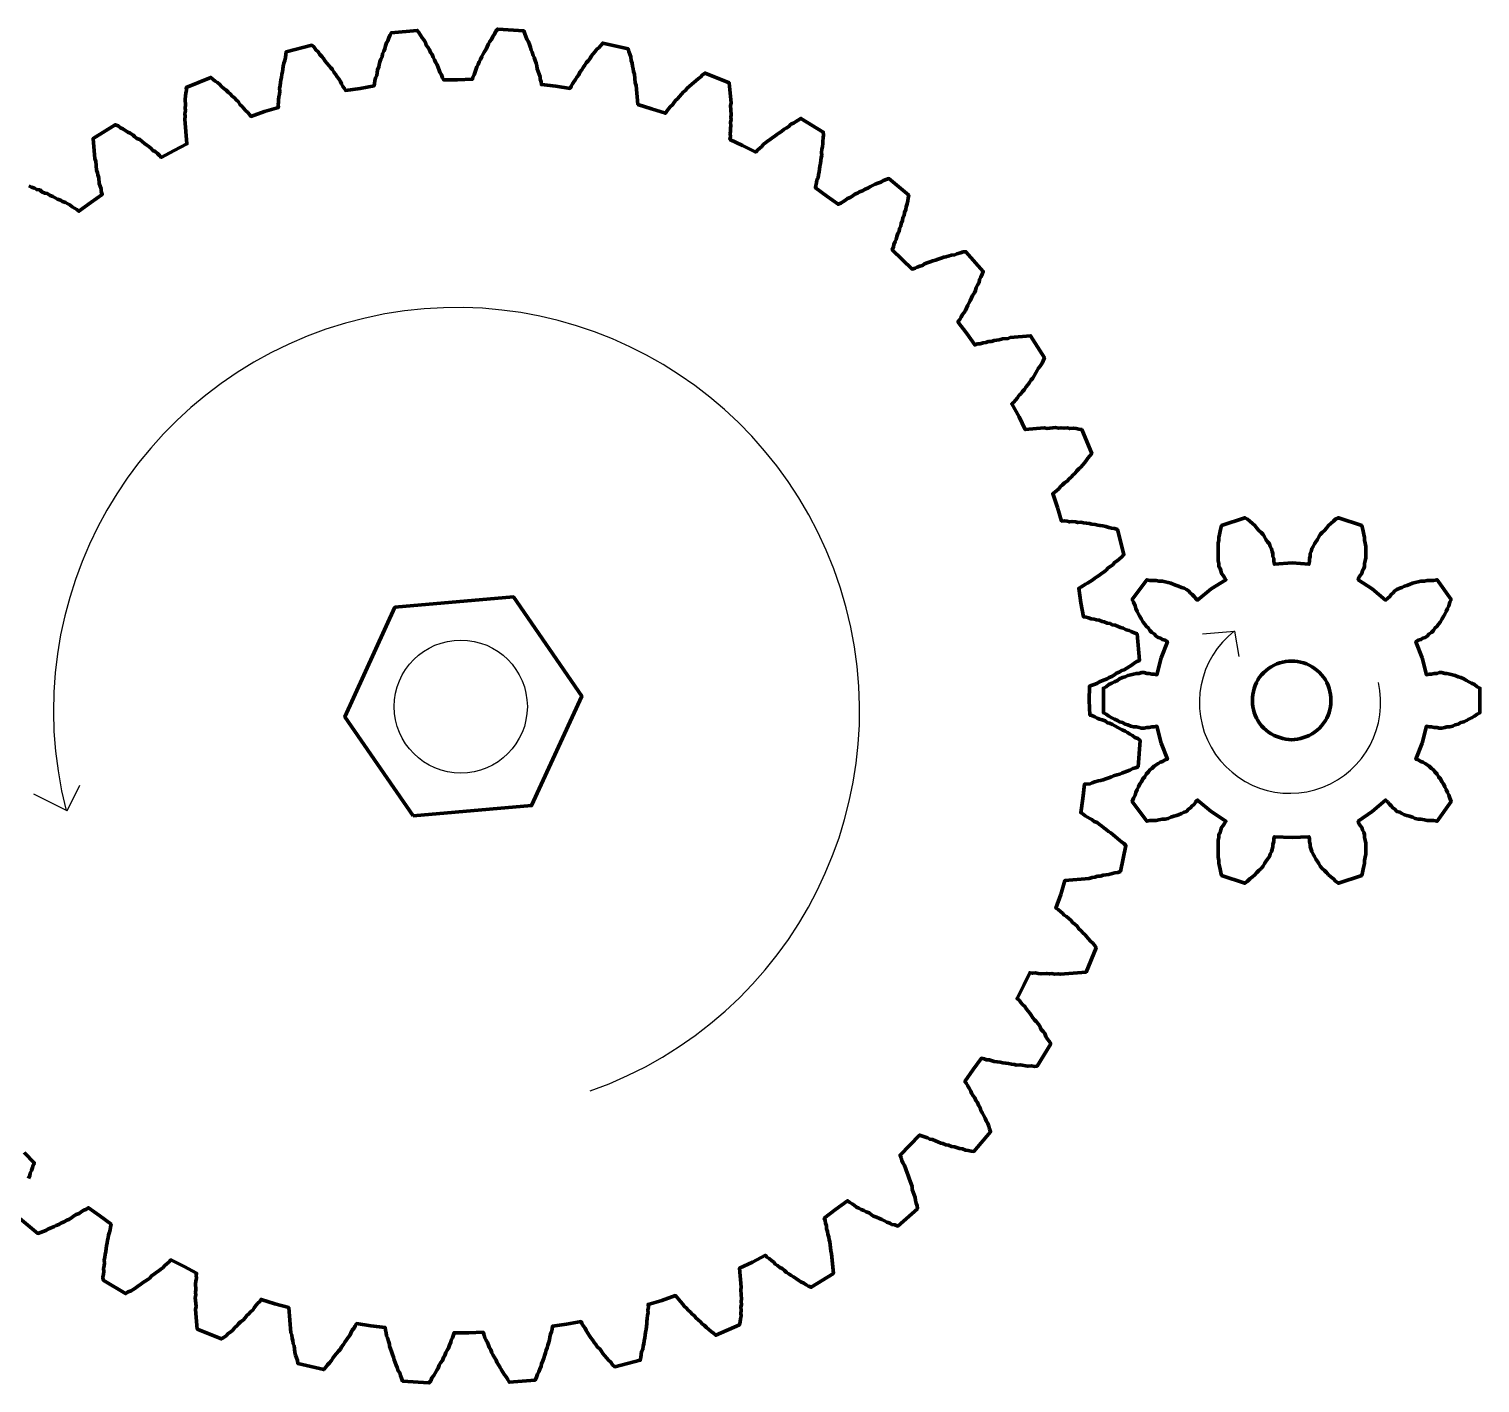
# Model space of a CAD drawing. Header units: millimetres. Extents: x -1288 to -435, y 250 to 901.
# Drawn here: x -1175.3 to -1088, y 469.6 to 551 of the extents above; entities that cross this region are included whole.
import ezdxf

# ---------------------------------------------------------------- set-up
doc = ezdxf.new("R2010")
doc.units = ezdxf.units.MM
doc.header["$MEASUREMENT"] = 0
for name, color, linetype, true_color in [('2D', 1, 'Continuous', 0xff0000), ('Layer 4', 18, 'Continuous', 0x000000), ('Predefinito', 18, 'Continuous', 0x000000)]:
    doc.layers.add(name, color=color, linetype=linetype, true_color=true_color)

# ---------------------------------------------------------------- blocks, each defined once
blk = doc.blocks.new('block 14')
at = {"layer": 'Layer 4', "color": 18, "lineweight": 70, "true_color": 0x010101}
for points in [[(44.962, 240.224), (43.904, 240.14), (43.861, 240.309), (43.861, 240.479), (43.819, 240.605), (43.819, 240.775), (43.777, 240.902), (43.734, 241.071), (43.65, 241.198), (43.608, 241.368), (43.48, 241.494), (43.396, 241.622), (43.311, 241.791), (43.226, 241.918), (43.099, 242.045), (42.972, 242.172), (42.845, 242.299), (42.718, 242.468), (42.591, 242.595), (42.422, 242.722), (42.295, 242.849), (42.125, 242.934), (40.729, 242.468), (40.686, 242.299), (40.644, 242.13), (40.602, 241.918), (40.559, 241.749), (40.559, 241.579), (40.517, 241.41), (40.517, 240.352), (40.559, 240.182), (40.559, 240.013), (40.644, 239.886), (40.686, 239.759), (40.729, 239.59), (40.813, 239.462), (40.898, 239.336), (40.983, 239.208), (40.094, 238.658)], [(49.788, 238.658), (48.941, 239.208), (48.984, 239.336), (49.068, 239.462), (49.153, 239.59), (49.195, 239.759), (49.28, 239.886), (49.322, 240.013), (49.322, 240.182), (49.365, 240.352), (49.407, 240.521), (49.407, 241.198), (49.365, 241.41), (49.322, 241.579), (49.322, 241.749), (49.28, 241.918), (49.237, 242.13), (49.195, 242.299), (49.153, 242.468), (47.756, 242.934), (47.587, 242.849), (47.459, 242.722), (47.29, 242.595), (47.163, 242.468), (47.036, 242.299), (46.909, 242.172), (46.782, 242.045), (46.655, 241.918), (46.571, 241.791), (46.486, 241.622), (46.401, 241.494), (46.317, 241.368), (46.232, 241.198), (46.147, 241.071), (46.105, 240.902), (46.062, 240.775), (46.062, 240.605), (46.02, 240.479), (46.02, 240.309), (45.978, 240.14), (44.962, 240.224)], [(40.094, 238.658), (39.289, 237.981), (39.162, 238.108), (39.078, 238.193), (38.95, 238.319), (38.866, 238.404), (38.739, 238.531), (38.612, 238.616), (38.485, 238.7), (38.316, 238.743), (38.146, 238.827), (38.019, 238.87), (37.85, 238.912), (37.681, 238.997), (37.511, 239.039), (37.342, 239.081), (37.173, 239.124), (36.961, 239.124), (36.792, 239.166), (36.411, 239.166), (36.241, 239.208), (35.352, 238.023), (35.437, 237.854), (35.522, 237.642), (35.564, 237.473), (35.649, 237.304), (35.733, 237.134), (35.818, 237.007), (35.903, 236.838), (35.987, 236.668), (36.114, 236.542), (36.199, 236.415), (36.326, 236.287), (36.411, 236.161), (36.537, 236.033), (36.665, 235.949), (36.792, 235.822), (36.919, 235.737), (37.046, 235.695), (37.173, 235.61), (37.342, 235.568), (37.469, 235.483), (37.088, 234.51)], [(52.794, 234.51), (52.412, 235.483), (52.54, 235.568), (52.709, 235.61), (52.836, 235.695), (52.963, 235.737), (53.09, 235.822), (53.217, 235.949), (53.344, 236.033), (53.471, 236.161), (53.556, 236.287), (53.683, 236.415), (53.767, 236.542), (53.894, 236.668), (53.979, 236.838), (54.064, 237.007), (54.148, 237.134), (54.233, 237.304), (54.318, 237.473), (54.402, 237.642), (54.445, 237.854), (54.529, 238.023), (53.683, 239.208), (53.471, 239.166), (53.09, 239.166), (52.921, 239.124), (52.709, 239.124), (52.54, 239.081), (52.37, 239.039), (52.201, 238.997), (52.031, 238.912), (51.862, 238.87), (51.735, 238.827), (51.566, 238.743), (51.439, 238.7), (51.27, 238.616), (51.143, 238.531), (51.015, 238.404), (50.931, 238.319), (50.846, 238.193), (50.719, 238.108), (50.592, 237.981), (49.788, 238.658)], [(37.088, 234.51), (36.834, 233.493), (36.665, 233.536), (36.537, 233.536), (36.368, 233.578), (36.241, 233.578), (36.072, 233.621), (35.903, 233.621), (35.775, 233.578), (35.606, 233.578), (35.437, 233.536), (35.268, 233.493), (35.098, 233.451), (34.929, 233.367), (34.76, 233.324), (34.59, 233.24), (34.463, 233.155), (34.294, 233.07), (34.125, 232.986), (33.955, 232.901), (33.786, 232.774), (33.617, 232.689), (33.617, 231.208), (33.786, 231.123), (33.955, 230.996), (34.125, 230.911), (34.294, 230.827), (34.463, 230.742), (34.59, 230.657), (34.76, 230.615), (34.929, 230.53), (35.098, 230.488), (35.268, 230.403), (35.437, 230.361), (35.606, 230.361), (35.775, 230.318), (35.903, 230.276), (36.072, 230.276), (36.241, 230.318), (36.368, 230.318), (36.537, 230.361), (36.665, 230.361), (36.834, 230.403), (37.088, 229.387)], [(52.794, 229.387), (53.048, 230.403), (53.217, 230.361), (53.344, 230.361), (53.513, 230.318), (53.683, 230.318), (53.809, 230.276), (53.979, 230.276), (54.148, 230.318), (54.275, 230.361), (54.445, 230.361), (54.614, 230.403), (54.783, 230.488), (54.953, 230.53), (55.122, 230.615), (55.291, 230.657), (55.461, 230.742), (55.587, 230.827), (55.757, 230.911), (55.926, 230.996), (56.096, 231.123), (56.265, 231.208), (56.265, 232.689), (56.096, 232.774), (55.926, 232.901), (55.757, 232.986), (55.587, 233.07), (55.461, 233.155), (55.291, 233.24), (55.122, 233.324), (54.953, 233.367), (54.783, 233.451), (54.614, 233.493), (54.445, 233.536), (54.275, 233.578), (54.148, 233.578), (53.979, 233.621), (53.809, 233.621), (53.683, 233.578), (53.513, 233.578), (53.344, 233.536), (53.217, 233.536), (53.048, 233.493), (52.794, 234.51)], [(37.088, 229.387), (37.469, 228.413), (37.342, 228.371), (37.173, 228.286), (37.046, 228.244), (36.919, 228.16), (36.792, 228.075), (36.665, 227.99), (36.537, 227.863), (36.411, 227.779), (36.326, 227.652), (36.199, 227.524), (36.114, 227.355), (35.987, 227.228), (35.903, 227.059), (35.818, 226.932), (35.733, 226.762), (35.649, 226.593), (35.564, 226.424), (35.522, 226.255), (35.437, 226.085), (35.352, 225.874), (36.241, 224.688), (36.411, 224.73), (36.792, 224.73), (36.961, 224.773), (37.173, 224.815), (37.342, 224.815), (37.511, 224.858), (37.681, 224.942), (37.85, 224.985), (38.019, 225.027), (38.146, 225.069), (38.316, 225.154), (38.485, 225.238), (38.612, 225.281), (38.739, 225.408), (38.866, 225.493), (38.95, 225.619), (39.078, 225.704), (39.162, 225.831), (39.289, 225.958), (40.094, 225.281)], [(49.788, 225.281), (50.592, 225.958), (50.719, 225.831), (50.846, 225.704), (50.931, 225.619), (51.015, 225.493), (51.143, 225.408), (51.27, 225.281), (51.439, 225.238), (51.566, 225.154), (51.735, 225.069), (51.862, 225.027), (52.031, 224.985), (52.201, 224.942), (52.37, 224.858), (52.54, 224.815), (52.709, 224.815), (52.921, 224.773), (53.09, 224.73), (53.471, 224.73), (53.683, 224.688), (54.529, 225.874), (54.445, 226.085), (54.402, 226.255), (54.318, 226.424), (54.233, 226.593), (54.148, 226.762), (54.064, 226.932), (53.979, 227.059), (53.894, 227.228), (53.767, 227.355), (53.683, 227.524), (53.556, 227.652), (53.471, 227.779), (53.344, 227.863), (53.217, 227.99), (53.09, 228.075), (52.963, 228.16), (52.836, 228.244), (52.709, 228.286), (52.54, 228.371), (52.412, 228.413), (52.794, 229.387)], [(40.094, 225.281), (40.983, 224.688), (40.898, 224.561), (40.813, 224.434), (40.729, 224.307), (40.686, 224.18), (40.644, 224.011), (40.559, 223.884), (40.559, 223.715), (40.517, 223.545), (40.517, 222.529), (40.559, 222.318), (40.559, 222.148), (40.602, 221.979), (40.644, 221.81), (40.686, 221.598), (40.729, 221.429), (42.125, 220.963), (42.295, 221.09), (42.422, 221.217), (42.591, 221.344), (42.718, 221.471), (42.845, 221.598), (42.972, 221.725), (43.099, 221.852), (43.226, 221.979), (43.311, 222.148), (43.396, 222.275), (43.48, 222.402), (43.608, 222.572), (43.65, 222.699), (43.734, 222.868), (43.777, 222.995), (43.819, 223.164), (43.819, 223.291), (43.861, 223.461), (43.861, 223.63), (43.904, 223.757), (44.962, 223.715)], [(44.962, 223.715), (45.978, 223.757), (46.02, 223.63), (46.02, 223.461), (46.062, 223.291), (46.062, 223.164), (46.105, 222.995), (46.147, 222.868), (46.232, 222.699), (46.317, 222.572), (46.401, 222.402), (46.486, 222.275), (46.571, 222.148), (46.655, 221.979), (46.782, 221.852), (46.909, 221.725), (47.036, 221.598), (47.163, 221.471), (47.29, 221.344), (47.459, 221.217), (47.587, 221.09), (47.756, 220.963), (49.153, 221.429), (49.195, 221.598), (49.237, 221.81), (49.28, 221.979), (49.322, 222.148), (49.322, 222.318), (49.365, 222.529), (49.407, 222.699), (49.407, 223.376), (49.365, 223.545), (49.322, 223.715), (49.322, 223.884), (49.28, 224.011), (49.195, 224.18), (49.153, 224.307), (49.068, 224.434), (48.984, 224.561), (48.941, 224.688), (49.788, 225.281)]]:
    blk.add_lwpolyline(points, dxfattribs=at)
blk.add_open_spline([(47.298, 231.927), (47.298, 231.451), (47.168, 230.975), (46.865, 230.586), (46.562, 230.153), (46.13, 229.851), (45.655, 229.721), (45.179, 229.548), (44.703, 229.548), (44.227, 229.721), (43.752, 229.851), (43.319, 230.153), (43.016, 230.586), (42.713, 230.975), (42.584, 231.451), (42.584, 231.927), (42.584, 232.445), (42.713, 232.922), (43.016, 233.354), (43.319, 233.743), (43.752, 234.046), (44.227, 234.219), (44.703, 234.349), (45.179, 234.349), (45.655, 234.219), (46.13, 234.046), (46.562, 233.743), (46.865, 233.354), (47.168, 232.922), (47.298, 232.445), (47.298, 231.927)], degree=3, knots=[0, 0, 0, 0, 1.1, 1.1, 1.1, 2.2, 2.2, 2.2, 3.3, 3.3, 3.3, 4.4, 4.4, 4.4, 5.5, 5.5, 5.5, 6.6, 6.6, 6.6, 7.7, 7.7, 7.7, 8.8, 8.8, 8.8, 9.9, 9.9, 9.9, 11, 11, 11, 11], dxfattribs=at)

msp = doc.modelspace()

# ---------------------------------------------------------------- linework, layer by layer
at = {"layer": '2D'}
for q in [(-1172.226, 505.547), (-1175, 505)]:
    msp.add_line((-1173, 504), q, dxfattribs=at)
msp.add_lwpolyline([(-1104.715, 514.642), (-1102.796, 514.819), (-1102.53, 513.288)], dxfattribs=at)
for centre, radius, start, end in [((-1149.58, 510.031), 24.233, 289.36033, 194.34184), ((-1099.46, 510.511), 5.449, 127.74683, 12.92562)]:
    msp.add_arc(centre, radius, start, end, dxfattribs=at)
at = {"layer": 'Layer 4', "color": 18, "lineweight": 70, "true_color": 0x010101}
for points in [[(-1149.515, 547.952), (-1150.366, 547.963), (-1150.419, 548.086), (-1150.476, 548.251), (-1150.576, 548.412), (-1150.629, 548.535), (-1150.686, 548.7), (-1150.743, 548.865), (-1150.842, 549.026), (-1150.895, 549.149), (-1150.994, 549.311), (-1151.051, 549.475), (-1151.146, 549.595), (-1151.203, 549.759), (-1151.302, 549.921), (-1151.398, 550.04), (-1151.455, 550.205), (-1151.554, 550.366), (-1151.649, 550.485), (-1151.748, 550.647), (-1151.848, 550.808), (-1151.943, 550.927), (-1153.503, 550.791), (-1153.577, 550.657), (-1153.646, 550.481), (-1153.716, 550.305), (-1153.789, 550.171), (-1153.858, 549.995), (-1153.886, 549.822), (-1153.959, 549.688), (-1154.029, 549.512), (-1154.056, 549.34), (-1154.13, 549.206), (-1154.199, 549.03), (-1154.226, 548.858), (-1154.258, 548.728), (-1154.327, 548.551), (-1154.355, 548.379), (-1154.382, 548.207), (-1154.455, 548.073), (-1154.483, 547.9), (-1154.51, 547.728), (-1154.542, 547.598), (-1155.377, 547.44)], [(-1143.618, 547.576), (-1144.476, 547.671), (-1144.491, 547.839), (-1144.548, 548.005), (-1144.559, 548.131), (-1144.616, 548.296), (-1144.673, 548.461), (-1144.73, 548.626), (-1144.745, 548.795), (-1144.801, 548.96), (-1144.859, 549.125), (-1144.915, 549.29), (-1144.969, 549.413), (-1145.029, 549.62), (-1145.083, 549.743), (-1145.139, 549.907), (-1145.196, 550.073), (-1145.253, 550.238), (-1145.352, 550.399), (-1145.409, 550.564), (-1145.466, 550.729), (-1145.523, 550.894), (-1147.105, 551.01), (-1147.221, 550.873), (-1147.291, 550.697), (-1147.406, 550.559), (-1147.476, 550.383), (-1147.591, 550.246), (-1147.664, 550.112), (-1147.734, 549.936), (-1147.807, 549.802), (-1147.919, 549.622), (-1147.992, 549.488), (-1148.066, 549.354), (-1148.135, 549.178), (-1148.209, 549.044), (-1148.278, 548.868), (-1148.351, 548.734), (-1148.421, 548.558), (-1148.452, 548.428), (-1148.522, 548.252), (-1148.595, 548.118), (-1148.626, 547.988), (-1149.515, 547.952)], [(-1155.377, 547.44), (-1156.259, 547.32), (-1156.312, 547.443), (-1156.407, 547.562), (-1156.506, 547.723), (-1156.56, 547.846), (-1156.659, 548.007), (-1156.754, 548.127), (-1156.853, 548.288), (-1156.949, 548.407), (-1157.048, 548.568), (-1157.143, 548.687), (-1157.239, 548.807), (-1157.38, 548.964), (-1157.475, 549.083), (-1157.575, 549.245), (-1157.67, 549.364), (-1157.808, 549.479), (-1157.907, 549.64), (-1158.045, 549.756), (-1158.144, 549.917), (-1158.281, 550.033), (-1159.819, 549.643), (-1159.846, 549.471), (-1159.874, 549.299), (-1159.901, 549.126), (-1159.971, 548.95), (-1159.998, 548.778), (-1160.026, 548.605), (-1160.053, 548.433), (-1160.085, 548.303), (-1160.108, 548.088), (-1160.139, 547.958), (-1160.167, 547.786), (-1160.194, 547.613), (-1160.221, 547.441), (-1160.207, 547.272), (-1160.234, 547.1), (-1160.262, 546.927), (-1160.289, 546.755), (-1160.278, 546.628), (-1160.305, 546.456), (-1160.291, 546.287), (-1161.12, 546.045)], [(-1137.847, 546.211), (-1138.677, 546.479), (-1138.777, 547.617), (-1138.834, 547.782), (-1138.879, 548.288), (-1138.935, 548.453), (-1138.95, 548.622), (-1139.007, 548.787), (-1139.022, 548.956), (-1139.079, 549.12), (-1139.097, 549.331), (-1139.154, 549.496), (-1139.211, 549.661), (-1139.268, 549.826), (-1140.785, 550.161), (-1140.9, 550.023), (-1141.015, 549.886), (-1141.135, 549.791), (-1141.25, 549.653), (-1141.365, 549.516), (-1141.481, 549.378), (-1141.554, 549.244), (-1141.67, 549.106), (-1141.785, 548.969), (-1141.858, 548.835), (-1141.974, 548.697), (-1142.047, 548.563), (-1142.163, 548.426), (-1142.232, 548.25), (-1142.348, 548.112), (-1142.421, 547.978), (-1142.536, 547.841), (-1142.61, 547.707), (-1142.683, 547.573), (-1142.756, 547.439), (-1143.618, 547.576)], [(-1161.12, 546.045), (-1161.944, 545.76), (-1162.039, 545.879), (-1162.135, 545.998), (-1162.272, 546.114), (-1162.368, 546.233), (-1162.463, 546.352), (-1162.601, 546.468), (-1162.7, 546.629), (-1162.838, 546.744), (-1162.933, 546.864), (-1163.071, 546.979), (-1163.166, 547.098), (-1163.304, 547.214), (-1163.441, 547.329), (-1163.579, 547.444), (-1163.717, 547.56), (-1163.812, 547.679), (-1163.95, 547.795), (-1164.084, 547.868), (-1164.221, 547.983), (-1164.359, 548.099), (-1165.837, 547.502), (-1165.822, 547.333), (-1165.849, 547.161), (-1165.876, 546.989), (-1165.9, 546.774), (-1165.871, 546.436), (-1165.898, 546.264), (-1165.883, 546.095), (-1165.911, 545.923), (-1165.896, 545.754), (-1165.923, 545.582), (-1165.794, 544.106), (-1166.566, 543.699)], [(-1132.385, 544.012), (-1133.139, 544.371), (-1133.111, 544.543), (-1133.126, 544.712), (-1133.099, 544.884), (-1133.114, 545.053), (-1133.082, 545.183), (-1133.101, 545.394), (-1133.073, 545.566), (-1133.084, 545.693), (-1133.057, 545.865), (-1133.105, 546.413), (-1133.074, 546.544), (-1133.181, 547.767), (-1134.636, 548.362), (-1134.796, 548.263), (-1134.912, 548.125), (-1135.031, 548.03), (-1135.189, 547.889), (-1135.308, 547.793), (-1135.427, 547.698), (-1135.585, 547.556), (-1135.704, 547.461), (-1135.819, 547.323), (-1135.938, 547.228), (-1136.054, 547.091), (-1136.17, 546.953), (-1136.285, 546.815), (-1136.404, 546.72), (-1136.52, 546.582), (-1136.593, 546.448), (-1136.712, 546.353), (-1136.827, 546.215), (-1136.943, 546.078), (-1137.016, 545.944), (-1137.847, 546.211)], [(-1127.317, 540.971), (-1127.997, 541.464), (-1127.967, 541.594), (-1127.939, 541.766), (-1127.912, 541.938), (-1127.838, 542.072), (-1127.811, 542.245), (-1127.783, 542.417), (-1127.756, 542.589), (-1127.729, 542.762), (-1127.701, 542.934), (-1127.674, 543.107), (-1127.647, 543.279), (-1127.615, 543.409), (-1127.63, 543.578), (-1127.606, 543.792), (-1127.576, 543.923), (-1127.551, 544.137), (-1127.563, 544.264), (-1127.539, 544.478), (-1127.511, 544.651), (-1127.526, 544.819), (-1128.872, 545.637), (-1129.034, 545.537), (-1129.195, 545.438), (-1129.314, 545.343), (-1129.479, 545.286), (-1129.595, 545.148), (-1129.756, 545.049), (-1129.879, 544.996), (-1130.036, 544.855), (-1130.198, 544.756), (-1130.317, 544.66), (-1130.436, 544.565), (-1130.597, 544.466), (-1130.717, 544.37), (-1130.878, 544.271), (-1130.997, 544.176), (-1131.116, 544.08), (-1131.231, 543.943), (-1131.351, 543.847), (-1131.47, 543.752), (-1131.585, 543.614), (-1132.385, 544.012)], [(-1166.566, 543.699), (-1167.338, 543.291), (-1167.433, 543.41), (-1167.571, 543.526), (-1167.708, 543.641), (-1167.843, 543.714), (-1167.938, 543.833), (-1168.075, 543.949), (-1168.209, 544.022), (-1168.347, 544.138), (-1168.485, 544.253), (-1168.622, 544.368), (-1168.798, 544.438), (-1168.935, 544.554), (-1169.027, 544.63), (-1169.207, 544.742), (-1169.341, 544.816), (-1169.475, 544.889), (-1169.654, 545.001), (-1169.789, 545.074), (-1169.926, 545.189), (-1170.102, 545.259), (-1171.431, 544.42), (-1171.324, 543.197), (-1171.271, 543.074), (-1171.223, 542.526), (-1171.166, 542.361), (-1171.155, 542.235), (-1171.098, 542.07), (-1171.069, 541.732), (-1171.012, 541.567), (-1170.955, 541.402), (-1170.94, 541.234), (-1170.883, 541.069), (-1171.563, 540.584)], [(-1122.777, 537.161), (-1123.38, 537.745), (-1123.311, 537.921), (-1123.279, 538.052), (-1123.21, 538.228), (-1123.137, 538.362), (-1123.109, 538.534), (-1123.039, 538.71), (-1122.966, 538.844), (-1122.939, 539.016), (-1122.866, 539.151), (-1122.839, 539.323), (-1122.769, 539.499), (-1122.741, 539.671), (-1122.668, 539.805), (-1122.641, 539.977), (-1122.571, 540.154), (-1122.544, 540.326), (-1122.474, 540.502), (-1122.446, 540.674), (-1122.419, 540.847), (-1122.392, 541.019), (-1123.584, 542.02), (-1123.749, 541.963), (-1123.914, 541.906), (-1124.075, 541.807), (-1124.241, 541.75), (-1124.406, 541.693), (-1124.567, 541.594), (-1124.69, 541.54), (-1124.851, 541.441), (-1125.016, 541.385), (-1125.177, 541.285), (-1125.342, 541.228), (-1125.461, 541.133), (-1125.626, 541.076), (-1125.745, 540.98), (-1125.907, 540.882), (-1126.072, 540.825), (-1126.191, 540.729), (-1126.352, 540.63), (-1126.471, 540.535), (-1126.636, 540.478), (-1127.317, 540.971)], [(-1171.563, 540.584), (-1172.282, 540.054), (-1172.419, 540.169), (-1172.553, 540.243), (-1172.687, 540.316), (-1172.824, 540.431), (-1172.959, 540.504), (-1173.092, 540.578), (-1173.269, 540.648), (-1173.402, 540.721), (-1173.578, 540.79), (-1173.712, 540.864), (-1173.846, 540.937), (-1174.022, 541.006), (-1174.202, 541.118), (-1174.332, 541.149), (-1174.508, 541.219), (-1174.646, 541.334), (-1174.818, 541.362), (-1174.952, 541.435), (-1175.128, 541.505), (-1175.304, 541.574)], [(-1118.902, 532.698), (-1119.432, 533.416), (-1119.316, 533.554), (-1119.243, 533.688), (-1119.17, 533.822), (-1119.054, 533.959), (-1118.981, 534.093), (-1118.908, 534.227), (-1118.839, 534.403), (-1118.765, 534.537), (-1118.692, 534.671), (-1118.622, 534.847), (-1118.549, 534.981), (-1118.437, 535.16), (-1118.364, 535.295), (-1118.337, 535.467), (-1118.225, 535.647), (-1118.151, 535.781), (-1118.124, 535.953), (-1118.051, 536.087), (-1117.981, 536.263), (-1117.911, 536.439), (-1118.95, 537.623), (-1119.119, 537.608), (-1119.283, 537.552), (-1119.491, 537.491), (-1119.614, 537.438), (-1119.824, 537.419), (-1119.948, 537.366), (-1120.155, 537.305), (-1120.281, 537.294), (-1120.446, 537.237), (-1120.611, 537.18), (-1120.776, 537.124), (-1120.941, 537.066), (-1121.106, 537.01), (-1121.271, 536.953), (-1121.436, 536.896), (-1121.555, 536.8), (-1121.72, 536.744), (-1121.885, 536.686), (-1122.008, 536.633), (-1122.173, 536.576), (-1122.777, 537.161)], [(-1115.745, 527.705), (-1116.195, 528.473), (-1116.075, 528.568), (-1115.96, 528.706), (-1115.845, 528.843), (-1115.772, 528.977), (-1115.653, 529.073), (-1115.537, 529.21), (-1115.421, 529.348), (-1115.348, 529.482), (-1115.233, 529.619), (-1115.117, 529.757), (-1115.044, 529.891), (-1114.928, 530.028), (-1114.855, 530.162), (-1114.743, 530.342), (-1114.67, 530.476), (-1114.597, 530.61), (-1114.482, 530.747), (-1114.37, 530.927), (-1114.297, 531.061), (-1114.227, 531.237), (-1115.065, 532.566), (-1116.288, 532.459), (-1116.411, 532.406), (-1116.749, 532.376), (-1116.956, 532.316), (-1117.251, 532.29), (-1117.416, 532.233), (-1117.585, 532.218), (-1117.749, 532.161), (-1117.918, 532.147), (-1118.083, 532.089), (-1118.252, 532.075), (-1118.417, 532.018), (-1118.902, 532.698)], [(-1113.441, 522.254), (-1113.726, 523.079), (-1113.607, 523.175), (-1113.487, 523.27), (-1113.368, 523.366), (-1113.253, 523.503), (-1113.133, 523.599), (-1113.018, 523.736), (-1112.857, 523.835), (-1112.741, 523.973), (-1112.622, 524.068), (-1112.507, 524.206), (-1112.388, 524.301), (-1112.272, 524.439), (-1112.156, 524.576), (-1112.038, 524.672), (-1111.922, 524.809), (-1111.806, 524.947), (-1111.691, 525.085), (-1111.618, 525.218), (-1111.503, 525.356), (-1111.387, 525.494), (-1111.98, 526.929), (-1112.152, 526.957), (-1112.325, 526.984), (-1112.497, 527.011), (-1112.708, 526.993), (-1112.838, 527.024), (-1113.049, 527.006), (-1113.221, 527.033), (-1113.39, 527.018), (-1113.563, 527.046), (-1114.069, 527.001), (-1114.241, 527.029), (-1115.38, 526.929), (-1115.745, 527.705)], [(-1112.046, 516.512), (-1112.166, 517.394), (-1112.043, 517.447), (-1111.882, 517.546), (-1111.763, 517.642), (-1111.639, 517.695), (-1111.479, 517.794), (-1111.317, 517.893), (-1111.198, 517.989), (-1111.079, 518.084), (-1110.917, 518.183), (-1110.798, 518.279), (-1110.637, 518.378), (-1110.518, 518.473), (-1110.403, 518.611), (-1110.241, 518.71), (-1110.122, 518.805), (-1110.006, 518.943), (-1109.846, 519.042), (-1109.726, 519.137), (-1109.568, 519.279), (-1109.453, 519.416), (-1109.839, 520.912), (-1110.015, 520.982), (-1110.187, 521.009), (-1110.36, 521.037), (-1110.536, 521.106), (-1110.708, 521.134), (-1110.88, 521.161), (-1111.011, 521.192), (-1111.183, 521.22), (-1111.398, 521.243), (-1111.528, 521.274), (-1111.701, 521.302), (-1111.872, 521.329), (-1112.045, 521.357), (-1112.214, 521.342), (-1112.344, 521.373), (-1112.558, 521.397), (-1112.727, 521.382), (-1112.858, 521.413), (-1113.03, 521.441), (-1113.198, 521.426), (-1113.441, 522.254)], [(-1152.187, 503.7), (-1156.295, 509.665), (-1153.28, 516.25), (-1146.157, 516.87), (-1142.049, 510.905), (-1145.064, 504.32), (-1152.187, 503.7)], [(-1111.534, 510.65), (-1111.523, 511.501), (-1111.358, 511.558), (-1111.235, 511.611), (-1111.07, 511.668), (-1110.909, 511.767), (-1110.786, 511.821), (-1110.621, 511.877), (-1110.456, 511.935), (-1110.337, 512.03), (-1110.172, 512.087), (-1110.01, 512.186), (-1109.891, 512.281), (-1109.726, 512.338), (-1109.565, 512.437), (-1109.442, 512.49), (-1109.281, 512.589), (-1109.12, 512.688), (-1108.958, 512.788), (-1108.839, 512.883), (-1108.678, 512.982), (-1108.513, 513.039), (-1108.653, 514.642), (-1108.829, 514.711), (-1109.005, 514.781), (-1109.139, 514.854), (-1109.311, 514.882), (-1109.491, 514.993), (-1109.663, 515.021), (-1109.798, 515.094), (-1109.973, 515.164), (-1110.146, 515.191), (-1110.279, 515.264), (-1110.452, 515.292), (-1110.628, 515.361), (-1110.758, 515.393), (-1110.934, 515.462), (-1111.107, 515.489), (-1111.237, 515.521), (-1111.409, 515.548), (-1111.586, 515.618), (-1111.716, 515.648), (-1111.888, 515.676), (-1112.046, 516.512)], [(-1111.91, 504.753), (-1111.815, 505.611), (-1111.478, 505.641), (-1111.355, 505.694), (-1111.189, 505.751), (-1110.982, 505.812), (-1110.856, 505.823), (-1110.691, 505.879), (-1110.526, 505.936), (-1110.361, 505.993), (-1110.196, 506.05), (-1110.073, 506.104), (-1109.866, 506.164), (-1109.701, 506.221), (-1109.578, 506.274), (-1109.413, 506.331), (-1109.248, 506.388), (-1109.083, 506.445), (-1108.922, 506.544), (-1108.757, 506.601), (-1108.592, 506.658), (-1108.475, 508.24), (-1108.613, 508.356), (-1108.789, 508.426), (-1108.927, 508.541), (-1109.102, 508.611), (-1109.24, 508.726), (-1109.374, 508.799), (-1109.55, 508.869), (-1109.684, 508.942), (-1109.818, 509.016), (-1109.998, 509.127), (-1110.131, 509.2), (-1110.308, 509.27), (-1110.438, 509.301), (-1110.576, 509.417), (-1110.752, 509.486), (-1110.924, 509.514), (-1111.058, 509.587), (-1111.192, 509.66), (-1111.368, 509.73), (-1111.498, 509.761), (-1111.534, 510.65)], [(-1113.233, 498.985), (-1113.008, 499.812), (-1111.531, 499.942), (-1111.367, 499.999), (-1111.198, 500.013), (-1111.033, 500.07), (-1110.864, 500.085), (-1110.699, 500.142), (-1110.362, 500.172), (-1110.155, 500.232), (-1109.989, 500.289), (-1109.821, 500.304), (-1109.655, 500.361), (-1109.325, 501.919), (-1109.462, 502.035), (-1109.6, 502.15), (-1109.691, 502.227), (-1109.829, 502.343), (-1109.967, 502.458), (-1110.104, 502.574), (-1110.242, 502.689), (-1110.376, 502.762), (-1110.513, 502.878), (-1110.651, 502.993), (-1110.789, 503.109), (-1110.922, 503.182), (-1111.06, 503.298), (-1111.236, 503.367), (-1111.373, 503.483), (-1111.508, 503.556), (-1111.641, 503.629), (-1111.775, 503.702), (-1111.913, 503.818), (-1112.047, 503.891), (-1111.91, 504.753)], [(-1115.474, 493.52), (-1115.115, 494.274), (-1114.943, 494.246), (-1114.774, 494.261), (-1114.601, 494.234), (-1114.429, 494.206), (-1114.092, 494.236), (-1113.919, 494.208), (-1113.793, 494.219), (-1113.62, 494.192), (-1113.41, 494.211), (-1113.28, 494.179), (-1111.719, 494.316), (-1111.124, 495.77), (-1111.223, 495.932), (-1111.319, 496.051), (-1111.456, 496.166), (-1111.597, 496.324), (-1111.693, 496.443), (-1111.788, 496.562), (-1111.925, 496.678), (-1112.021, 496.796), (-1112.159, 496.912), (-1112.258, 497.073), (-1112.396, 497.189), (-1112.533, 497.304), (-1112.628, 497.424), (-1112.766, 497.539), (-1112.904, 497.654), (-1113.038, 497.728), (-1113.133, 497.847), (-1113.27, 497.962), (-1113.408, 498.078), (-1113.542, 498.151), (-1113.233, 498.985)], [(-1118.515, 488.452), (-1118.022, 489.133), (-1117.85, 489.105), (-1117.716, 489.032), (-1117.547, 489.046), (-1117.371, 488.977), (-1117.241, 488.946), (-1117.069, 488.918), (-1116.896, 488.891), (-1116.724, 488.864), (-1116.551, 488.836), (-1116.379, 488.809), (-1116.207, 488.781), (-1116.034, 488.754), (-1115.904, 488.723), (-1115.694, 488.741), (-1115.563, 488.71), (-1115.349, 488.687), (-1115.219, 488.655), (-1115.007, 488.674), (-1114.835, 488.646), (-1114.666, 488.661), (-1113.849, 490.008), (-1113.948, 490.169), (-1114.044, 490.288), (-1114.143, 490.449), (-1114.2, 490.614), (-1114.295, 490.733), (-1114.437, 490.891), (-1114.49, 491.014), (-1114.589, 491.175), (-1114.73, 491.333), (-1114.826, 491.452), (-1114.921, 491.571), (-1115.02, 491.732), (-1115.116, 491.851), (-1115.211, 491.97), (-1115.306, 492.09), (-1115.405, 492.251), (-1115.543, 492.367), (-1115.639, 492.486), (-1115.734, 492.605), (-1115.872, 492.72), (-1115.474, 493.52)], [(-1122.325, 483.911), (-1121.74, 484.515), (-1121.564, 484.446), (-1121.434, 484.415), (-1121.258, 484.345), (-1121.124, 484.272), (-1120.952, 484.244), (-1120.775, 484.175), (-1120.642, 484.102), (-1120.466, 484.032), (-1120.336, 484.001), (-1120.159, 483.931), (-1119.987, 483.904), (-1119.811, 483.834), (-1119.639, 483.807), (-1119.509, 483.775), (-1119.332, 483.706), (-1119.16, 483.679), (-1118.984, 483.609), (-1118.811, 483.582), (-1118.639, 483.554), (-1118.467, 483.527), (-1117.466, 484.719), (-1117.523, 484.884), (-1117.58, 485.049), (-1117.637, 485.214), (-1117.736, 485.375), (-1117.793, 485.54), (-1117.892, 485.702), (-1117.945, 485.825), (-1118.044, 485.986), (-1118.102, 486.151), (-1118.201, 486.312), (-1118.257, 486.477), (-1118.353, 486.596), (-1118.409, 486.761), (-1118.505, 486.88), (-1118.604, 487.042), (-1118.658, 487.164), (-1118.757, 487.326), (-1118.855, 487.487), (-1118.909, 487.61), (-1119.005, 487.729), (-1118.515, 488.452)], [(-1175.574, 483.46), (-1174.967, 482.833), (-1175.041, 482.699), (-1175.071, 482.569), (-1175.141, 482.393), (-1175.211, 482.217), (-1175.241, 482.086), (-1175.311, 481.911)], [(-1126.788, 480.036), (-1126.069, 480.567), (-1125.932, 480.452), (-1125.798, 480.378), (-1125.664, 480.305), (-1125.526, 480.189), (-1125.393, 480.116), (-1125.258, 480.043), (-1125.083, 479.973), (-1124.948, 479.9), (-1124.773, 479.83), (-1124.635, 479.715), (-1124.501, 479.642), (-1124.325, 479.572), (-1124.149, 479.502), (-1124.015, 479.429), (-1123.839, 479.36), (-1123.705, 479.286), (-1123.529, 479.217), (-1123.395, 479.144), (-1123.223, 479.116), (-1123.046, 479.046), (-1121.863, 480.085), (-1121.877, 480.254), (-1121.935, 480.419), (-1121.991, 480.584), (-1122.006, 480.752), (-1122.063, 480.917), (-1122.12, 481.082), (-1122.177, 481.247), (-1122.191, 481.416), (-1122.249, 481.581), (-1122.305, 481.746), (-1122.363, 481.911), (-1122.419, 482.076), (-1122.477, 482.241), (-1122.533, 482.406), (-1122.587, 482.529), (-1122.643, 482.694), (-1122.743, 482.855), (-1122.796, 482.978), (-1122.853, 483.143), (-1122.909, 483.308), (-1122.325, 483.911)], [(-1175.959, 479.601), (-1174.766, 478.601), (-1174.602, 478.658), (-1174.437, 478.715), (-1174.272, 478.772), (-1174.111, 478.871), (-1173.946, 478.928), (-1173.784, 479.027), (-1173.662, 479.08), (-1173.496, 479.137), (-1173.335, 479.236), (-1173.17, 479.293), (-1173.009, 479.392), (-1172.886, 479.446), (-1172.724, 479.545), (-1172.605, 479.64), (-1172.444, 479.739), (-1172.279, 479.796), (-1172.16, 479.892), (-1171.999, 479.991), (-1171.876, 480.044), (-1171.715, 480.143), (-1171.034, 479.65)], [(-1131.781, 476.88), (-1131.009, 477.287), (-1130.914, 477.168), (-1130.78, 477.095), (-1130.642, 476.98), (-1130.505, 476.864), (-1130.41, 476.745), (-1130.275, 476.672), (-1130.138, 476.556), (-1130.004, 476.483), (-1129.866, 476.368), (-1129.729, 476.252), (-1129.595, 476.179), (-1129.458, 476.063), (-1129.323, 475.99), (-1129.143, 475.878), (-1129.006, 475.763), (-1128.872, 475.69), (-1128.696, 475.62), (-1128.559, 475.505), (-1128.424, 475.431), (-1128.249, 475.362), (-1126.92, 476.2), (-1127.023, 477.381), (-1127.08, 477.546), (-1127.128, 478.095), (-1127.181, 478.218), (-1127.196, 478.386), (-1127.253, 478.551), (-1127.267, 478.72), (-1127.325, 478.885), (-1127.339, 479.053), (-1127.396, 479.218), (-1127.411, 479.387), (-1127.464, 479.51), (-1126.788, 480.036)], [(-1171.034, 479.65), (-1170.353, 479.157), (-1170.381, 478.985), (-1170.408, 478.812), (-1170.44, 478.682), (-1170.509, 478.506), (-1170.536, 478.334), (-1170.567, 478.204), (-1170.595, 478.031), (-1170.623, 477.859), (-1170.65, 477.686), (-1170.678, 477.514), (-1170.705, 477.342), (-1170.732, 477.169), (-1170.76, 476.997), (-1170.745, 476.828), (-1170.772, 476.656), (-1170.8, 476.483), (-1170.785, 476.315), (-1170.812, 476.143), (-1170.84, 475.97), (-1170.825, 475.801), (-1169.478, 474.984), (-1169.317, 475.083), (-1169.152, 475.14), (-1169.033, 475.236), (-1168.871, 475.335), (-1168.752, 475.43), (-1168.591, 475.529), (-1168.472, 475.625), (-1168.311, 475.724), (-1168.149, 475.823), (-1168.03, 475.918), (-1167.915, 476.056), (-1167.753, 476.155), (-1167.635, 476.25), (-1167.473, 476.35), (-1167.354, 476.445), (-1167.235, 476.54), (-1167.119, 476.678), (-1167, 476.773), (-1166.881, 476.869), (-1166.766, 477.006), (-1165.966, 476.609)], [(-1165.966, 476.609), (-1165.209, 476.207), (-1165.239, 476.077), (-1165.225, 475.909), (-1165.253, 475.736), (-1165.28, 475.564), (-1165.25, 475.227), (-1165.277, 475.054), (-1165.262, 474.886), (-1165.294, 474.755), (-1165.246, 474.207), (-1165.273, 474.035), (-1165.17, 472.854), (-1163.716, 472.259), (-1163.554, 472.358), (-1163.435, 472.453), (-1163.319, 472.591), (-1163.159, 472.69), (-1163.039, 472.785), (-1162.924, 472.923), (-1162.766, 473.064), (-1162.689, 473.156), (-1162.574, 473.294), (-1162.412, 473.393), (-1162.297, 473.53), (-1162.182, 473.668), (-1162.062, 473.763), (-1161.947, 473.901), (-1161.828, 473.996), (-1161.755, 474.13), (-1161.639, 474.268), (-1161.524, 474.405), (-1161.405, 474.501), (-1161.331, 474.635), (-1160.501, 474.367)], [(-1137.231, 474.576), (-1136.407, 474.86), (-1136.311, 474.741), (-1136.216, 474.622), (-1136.12, 474.503), (-1135.979, 474.345), (-1135.884, 474.226), (-1135.746, 474.111), (-1135.651, 473.992), (-1135.513, 473.876), (-1135.417, 473.757), (-1135.28, 473.642), (-1135.184, 473.522), (-1135.047, 473.407), (-1134.909, 473.292), (-1134.814, 473.173), (-1134.676, 473.057), (-1134.539, 472.942), (-1134.401, 472.826), (-1134.263, 472.711), (-1134.126, 472.595), (-1133.989, 472.48), (-1132.556, 473.115), (-1132.529, 473.287), (-1132.501, 473.46), (-1132.474, 473.632), (-1132.489, 473.801), (-1132.462, 473.973), (-1132.48, 474.184), (-1132.449, 474.314), (-1132.467, 474.525), (-1132.437, 474.655), (-1132.485, 475.203), (-1132.457, 475.376), (-1132.556, 476.515), (-1131.781, 476.88)], [(-1160.501, 474.367), (-1159.673, 474.142), (-1159.54, 472.624), (-1159.487, 472.501), (-1159.469, 472.29), (-1159.415, 472.167), (-1159.397, 471.957), (-1159.344, 471.834), (-1159.311, 471.454), (-1159.253, 471.289), (-1159.197, 471.124), (-1159.14, 470.959), (-1159.125, 470.791), (-1157.563, 470.417), (-1157.447, 470.555), (-1157.332, 470.692), (-1157.216, 470.83), (-1157.101, 470.968), (-1157.028, 471.102), (-1156.912, 471.239), (-1156.796, 471.377), (-1156.681, 471.514), (-1156.566, 471.652), (-1156.492, 471.786), (-1156.377, 471.923), (-1156.304, 472.057), (-1156.188, 472.195), (-1156.115, 472.329), (-1155.999, 472.466), (-1155.926, 472.6), (-1155.856, 472.776), (-1155.741, 472.914), (-1155.668, 473.048), (-1155.594, 473.182), (-1154.733, 473.045)], [(-1142.97, 473.139), (-1142.092, 473.301), (-1142.038, 473.178), (-1141.94, 473.016), (-1141.844, 472.898), (-1141.791, 472.775), (-1141.691, 472.613), (-1141.592, 472.452), (-1141.497, 472.333), (-1141.402, 472.214), (-1141.303, 472.053), (-1141.207, 471.933), (-1141.108, 471.772), (-1140.971, 471.656), (-1140.875, 471.537), (-1140.776, 471.376), (-1140.681, 471.257), (-1140.539, 471.099), (-1140.444, 470.98), (-1140.307, 470.865), (-1140.207, 470.704), (-1140.069, 470.588), (-1138.531, 470.978), (-1138.504, 471.15), (-1138.476, 471.322), (-1138.449, 471.494), (-1138.376, 471.628), (-1138.352, 471.843), (-1138.321, 471.973), (-1138.294, 472.146), (-1138.266, 472.318), (-1138.239, 472.49), (-1138.211, 472.663), (-1138.184, 472.835), (-1138.156, 473.008), (-1138.129, 473.18), (-1138.14, 473.307), (-1138.112, 473.479), (-1138.089, 473.694), (-1138.058, 473.824), (-1138.073, 473.992), (-1138.045, 474.165), (-1138.06, 474.333), (-1137.231, 474.576)], [(-1154.733, 473.045), (-1153.874, 472.95), (-1153.86, 472.781), (-1153.802, 472.616), (-1153.788, 472.447), (-1153.735, 472.325), (-1153.674, 472.117), (-1153.617, 471.953), (-1153.606, 471.826), (-1153.549, 471.661), (-1153.492, 471.496), (-1153.435, 471.331), (-1153.378, 471.166), (-1153.322, 471.001), (-1153.264, 470.836), (-1153.208, 470.671), (-1153.154, 470.548), (-1153.094, 470.341), (-1152.998, 470.222), (-1152.942, 470.057), (-1152.884, 469.892), (-1152.828, 469.727), (-1151.245, 469.61), (-1151.13, 469.748), (-1151.06, 469.924), (-1150.945, 470.062), (-1150.872, 470.195), (-1150.76, 470.375), (-1150.686, 470.509), (-1150.617, 470.685), (-1150.543, 470.819), (-1150.428, 470.957), (-1150.358, 471.132), (-1150.285, 471.267), (-1150.215, 471.443), (-1150.142, 471.577), (-1150.069, 471.71), (-1150, 471.887), (-1149.93, 472.062), (-1149.898, 472.193), (-1149.825, 472.327), (-1149.756, 472.503), (-1149.725, 472.633), (-1148.832, 472.626)], [(-1148.832, 472.626), (-1147.985, 472.658), (-1147.928, 472.493), (-1147.871, 472.328), (-1147.818, 472.205), (-1147.718, 472.044), (-1147.662, 471.878), (-1147.608, 471.756), (-1147.51, 471.594), (-1147.452, 471.43), (-1147.399, 471.307), (-1147.3, 471.145), (-1147.201, 470.984), (-1147.148, 470.861), (-1147.049, 470.7), (-1146.95, 470.538), (-1146.896, 470.416), (-1146.797, 470.254), (-1146.698, 470.093), (-1146.603, 469.974), (-1146.504, 469.812), (-1146.405, 469.651), (-1144.844, 469.788), (-1144.775, 469.964), (-1144.705, 470.14), (-1144.632, 470.274), (-1144.562, 470.45), (-1144.492, 470.626), (-1144.462, 470.756), (-1144.392, 470.932), (-1144.322, 471.108), (-1144.291, 471.239), (-1144.222, 471.415), (-1144.194, 471.587), (-1144.121, 471.721), (-1144.093, 471.893), (-1144.024, 472.069), (-1143.993, 472.199), (-1143.965, 472.372), (-1143.938, 472.544), (-1143.865, 472.678), (-1143.837, 472.85), (-1143.81, 473.023), (-1142.97, 473.139)]]:
    msp.add_lwpolyline(points, dxfattribs=at)
at = {"layer": 'Predefinito'}
msp.add_circle((-1149.322, 510.275), 4, dxfattribs=at)

# ---------------------------------------------------------------- block references
at = {"layer": 'Layer 4'}
msp.add_blockref('block 14', (-1144.303, 278.694), dxfattribs=at)

doc.saveas('drawing.dxf')
